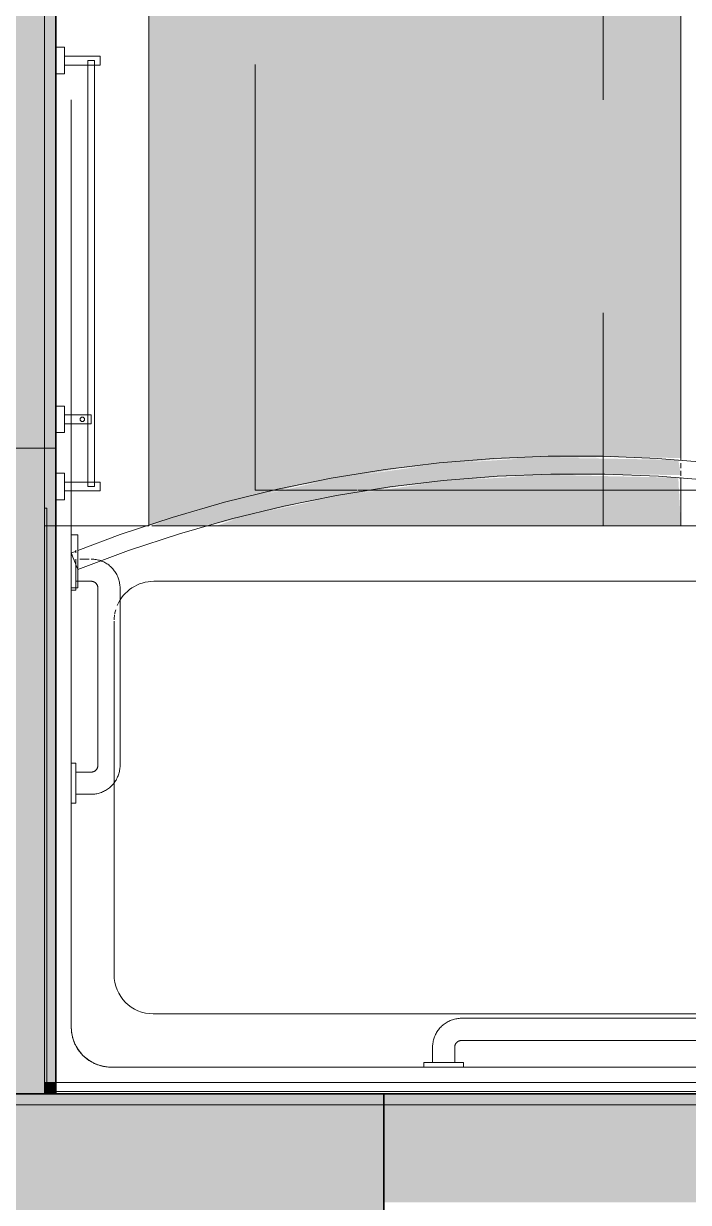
# Model space of a CAD drawing. Header units: inches. Extents: x 6 to 8416, y -388 to 6104.
# Drawn here: x 5378.6 to 5416.1, y 919.6 to 986 of the extents above; entities that cross this region are included whole.
import ezdxf

# ---------------------------------------------------------------- set-up
doc = ezdxf.new("R2010")
doc.units = ezdxf.units.IN
doc.header["$MEASUREMENT"] = 0
doc.linetypes.add('Dash 1_16_', pattern=[48, 24, -24])
doc.linetypes.add('Hidden 1_16_', pattern=[36, 24, -12])
for name, color, linetype, lineweight in [('A-GENM', 13, 'Continuous', 18), ('A-ROOM', 32, 'Continuous', 13), ('A-WALL', 113, 'Continuous', 25), ('A-WALL-PATT', 111, 'Continuous', 35), ('I-WALL', 2, 'Continuous', 25), ('P-SANR-FIXT', 6, 'Continuous', 18), ('Q-SPCQ', 91, 'Continuous', 18)]:
    doc.layers.add(name, color=color, linetype=linetype, lineweight=lineweight)

# ---------------------------------------------------------------- blocks, each defined once
blk = doc.blocks.new('GM BA Shower-Unit-Tub-Prefab-ICC ADA-AM - ICC Type B_ Option A Forward_ 60_W x 32_D-2223642-LEVEL 3 - PLAN Copy 1 Copy 1')
at = {"layer": 'A-GENM'}
blk.add_line((59.375, -32), (60, -32), dxfattribs=at)
blk = doc.blocks.new('PL BA Toilet-Unit-Two Piece-ICC ADA-AM - ICC Type B_ Side Approach_ Swing Up Bar-V221-LEVEL 3 - PLAN Copy 1 Copy 1')
at = {"layer": 'A-GENM', "linetype": 'Hidden 1_16_', "lineweight": 9}
for p, q in [((0, 56), (48, 56)), ((0, 56), (0, 54.974)), ((0, 54.923), (0, 50.263)), ((0, 50.204), (0, 49.672)), ((0, 49.672), (0, 26.078))]:
    blk.add_line(p, q, dxfattribs=at)
blk = doc.blocks.new('SE BA Towel Bar-AM - 2_-0_ W x 2 1_2_ D_ 48_ AFF-V223-LEVEL 3 - PLAN Copy 1 Copy 1')
at = {"layer": 'Q-SPCQ'}
for p, q in [((-12.75, 0), (-12.53, 0)), ((-12.75, 0), (-12, 0)), ((-12.53, 0), (-12, 0)), ((-12, 0), (-11.573, 0)), ((-12, 0), (-11.25, 0)), ((-11.47, 0), (-11.25, 0)), ((11.25, 0), (11.47, 0)), ((11.25, 0), (12, 0)), ((11.47, 0), (12, 0)), ((12, 0), (12.53, 0)), ((12, 0), (12.75, 0)), ((12.53, 0), (12.75, 0)), ((-12.75, 0), (-12.75, -0.5)), ((-12.75, -0.5), (-12, -0.5)), ((-12.25, -0.5), (-12.25, -2.5)), ((-12.25, -0.5), (-12, -0.5)), ((-12.236, -0.5), (-12, -0.5)), ((-12.217, -0.5), (-12, -0.5)), ((-12, -0.5), (-11.783, -0.5)), ((-12, -0.5), (-11.75, -0.5)), ((-12, -0.5), (-11.764, -0.5)), ((-12, -0.5), (-11.25, -0.5)), ((-11.75, -2.5), (-11.75, -0.5)), ((-11.25, -0.5), (-11.25, 0)), ((11.25, 0), (11.25, -0.5)), ((11.25, -0.5), (12, -0.5)), ((11.75, -0.5), (11.75, -2.5)), ((11.75, -0.5), (12, -0.5)), ((11.764, -0.5), (12, -0.5)), ((11.783, -0.5), (12, -0.5)), ((12, -0.5), (12.217, -0.5)), ((12, -0.5), (12.25, -0.5)), ((12, -0.5), (12.236, -0.5)), ((12, -0.5), (12.75, -0.5)), ((12.25, -2.5), (12.25, -0.5)), ((12.75, -0.5), (12.75, 0)), ((-12, -1.813), (-12, -1.838)), ((-12, -1.813), (-12, -1.819)), ((-8.433, -1.813), (-12, -1.813)), ((-12, -1.819), (-12, -1.838)), ((-12, -1.838), (-12, -1.951)), ((-12, -1.838), (-12, -1.867)), ((-12, -1.867), (-12, -1.906)), ((-12, -1.906), (-12, -1.951)), ((-12, -1.951), (-12, -2.133)), ((-12, -1.951), (-12, -2)), ((-8.243, -1.813), (-8.433, -1.813)), ((-8.027, -1.813), (-8.216, -1.813)), ((12, -1.813), (-8.027, -1.813)), ((12, -1.819), (12, -1.813)), ((12, -1.819), (12, -1.813)), ((12, -1.838), (12, -1.819)), ((12, -1.867), (12, -1.819)), ((12, -1.867), (12, -1.838)), ((12, -1.906), (12, -1.867)), ((12, -1.906), (12, -1.867)), ((12, -1.951), (12, -1.906)), ((12, -2.133), (12, -1.906)), ((12, -2), (12, -1.951)), ((-12, -2.5), (-12.25, -2.5)), ((-12, -2.5), (-12.217, -2.5)), ((-12, -2), (-12, -2.049)), ((-12, -2.049), (-12, -2.094)), ((-12, -2.094), (-12, -2.133)), ((-12, -2.133), (-12, -2.188)), ((-12, -2.133), (-12, -2.162)), ((-12, -2.162), (-12, -2.181)), ((-12, -2.181), (-12, -2.188)), ((-12, -2.188), (12, -2.188)), ((-11.783, -2.5), (-12, -2.5)), ((-11.75, -2.5), (-12, -2.5)), ((12, -2.5), (11.75, -2.5)), ((12, -2.5), (11.783, -2.5)), ((12, -2.049), (12, -2)), ((12, -2.094), (12, -2.049)), ((12, -2.133), (12, -2.094)), ((12, -2.162), (12, -2.133)), ((12, -2.188), (12, -2.133)), ((12, -2.181), (12, -2.162)), ((12, -2.188), (12, -2.181)), ((12.217, -2.5), (12, -2.5)), ((12.25, -2.5), (12, -2.5))]:
    blk.add_line(p, q, dxfattribs=at)
blk = doc.blocks.new('z Nested-Shower Surround-Tub-Prefab - Variable-V225-LEVEL 3 - PLAN Copy 1 Copy 1')
at = {"layer": 'A-GENM'}
for p, q in [((60, 0), (0, 0)), ((0.626, 0), (51.497, 0)), ((51.497, 0), (59.375, 0)), ((59.375, 0), (60, 0)), ((60, -0.625), (60, 0)), ((60, 0), (60, -0.625)), ((60, -32), (60, -0.625)), ((60, -0.625), (60, -32)), ((56.25, -1.5), (3.75, -1.5)), ((3.75, -1.5), (56.25, -1.5)), ((56.25, -1.5), (3.75, -1.5)), ((58.5, -29.25), (58.5, -3.75)), ((58.5, -3.75), (58.5, -29.25)), ((58.5, -29.25), (58.5, -3.75)), ((53.877, -4.5), (6.371, -4.5)), ((56.089, -6.712), (56.089, -18.5)), ((56.089, -18.5), (56.089, -26.623)), ((53.839, -28.873), (6.409, -28.873)), ((58.5, -30.75), (58.5, -29.25)), ((58.5, -29.25), (58.5, -30.75)), ((58.5, -30.75), (58.5, -29.25)), ((58.5, -32), (58.5, -30.75)), ((58.5, -30.75), (58.5, -32)), ((58.5, -32), (58.5, -30.75)), ((9.275, -32), (24.125, -32)), ((24.125, -32), (50.725, -32)), ((50.725, -32), (51.148, -32)), ((51.2, -32), (53.966, -32)), ((54.125, -32), (58.5, -32)), ((58.5, -32), (60, -32)), ((59.375, -32), (58.5, -32)), ((59.875, -32), (59.375, -32))]:
    blk.add_line(p, q, dxfattribs=at)
at = {"layer": 'A-GENM', "lineweight": 9}
for p, q in [((60, 0), (0, 0)), ((0.125, -0.125), (59.875, -0.125)), ((0.626, 0), (51.497, 0)), ((59.375, -0.125), (0.626, -0.125)), ((51.497, 0), (59.375, 0)), ((59.375, 0), (60, 0)), ((59.688, -0.125), (59.375, -0.125)), ((59.875, -0.125), (59.875, -0.625)), ((59.875, -0.625), (59.875, -0.313)), ((59.875, -0.625), (59.875, -33)), ((59.875, -32), (59.875, -0.625)), ((60, -0.625), (60, 0)), ((60, 0), (60, -0.625)), ((60, -33), (60, -0.625)), ((60, -0.625), (60, -32)), ((59.875, -33), (59.875, -32)), ((60, -32), (60, -33)), ((59.875, -33), (60, -33)), ((60, -33), (59.875, -33))]:
    blk.add_line(p, q, dxfattribs=at)
at = {"layer": 'A-GENM'}
for centre, radius, start, end in [((56.25, -3.75), 2.25, 75, 90), ((56.25, -3.75), 2.25, 0, 90), ((56.25, -3.75), 2.25, 75, 90), ((56.25, -3.75), 2.25, 69.97132, 75), ((56.25, -3.75), 2.25, 69.97132, 75), ((56.25, -3.75), 2.25, 65.02868, 69.97132), ((56.25, -3.75), 2.25, 65.02868, 69.97132), ((56.25, -3.75), 2.25, 60, 65.02868), ((56.25, -3.75), 2.25, 60, 65.02868), ((56.25, -3.75), 2.25, 45, 60), ((56.25, -3.75), 2.25, 45, 60), ((56.25, -3.75), 2.25, 30, 45), ((56.25, -3.75), 2.25, 30, 45), ((56.25, -3.75), 2.25, 24.97132, 30), ((56.25, -3.75), 2.25, 24.97132, 30), ((56.25, -3.75), 2.25, 20.02868, 24.97132), ((56.25, -3.75), 2.25, 20.02868, 24.97132), ((56.25, -3.75), 2.25, 15, 20.02868), ((56.25, -3.75), 2.25, 15, 20.02868), ((56.25, -3.75), 2.25, 0, 15), ((56.25, -3.75), 2.25, 0, 15), ((53.877, -6.712), 2.212, 0, 90), ((53.839, -26.623), 2.25, 343.42574, 349.3325), ((53.839, -26.623), 2.25, 350.70084, 358.17134), ((53.839, -26.623), 2.25, 270, 336.98712)]:
    blk.add_arc(centre, radius, start, end, dxfattribs=at)
blk = doc.blocks.new('z Nested-Shower Grab Bars - Variable-V226-LEVEL 3 - PLAN Copy 1 Copy 1')
at = {"layer": 'A-GENM', "linetype": 'Dash 1_16_', "lineweight": 9}
for p, q in [((34.875, 0), (34.875, -0.25)), ((34.913, 0), (34.875, 0)), ((34.913, 0), (34.875, 0)), ((34.875, 0), (34.875, -0.25)), ((34.913, 0), (34.875, 0)), ((34.913, 0), (34.875, 0)), ((34.875, -0.25), (35.687, -0.25)), ((34.875, -0.25), (35.687, -0.25)), ((34.875, -0.25), (35.687, -0.25)), ((34.875, -0.25), (37.125, -0.25)), ((35.026, 0), (34.913, 0)), ((35.026, 0), (34.913, 0)), ((35.026, 0), (34.913, 0)), ((35.026, 0), (34.913, 0)), ((35.205, 0), (35.026, 0)), ((35.205, 0), (35.026, 0)), ((35.205, 0), (35.026, 0)), ((35.205, 0), (35.026, 0)), ((35.438, 0), (35.205, 0)), ((35.438, 0), (35.205, 0)), ((35.438, 0), (35.205, 0)), ((35.438, 0), (35.205, 0)), ((35.375, -0.25), (35.375, -1.125)), ((35.688, -0.25), (35.375, -0.25)), ((35.688, -0.25), (35.375, -0.25)), ((35.375, -0.25), (35.375, -1.125)), ((35.688, -0.25), (35.375, -0.25)), ((36.625, -0.25), (35.375, -0.25)), ((35.709, 0), (35.438, 0)), ((35.709, 0), (35.438, 0)), ((35.709, 0), (35.438, 0)), ((35.709, 0), (35.438, 0)), ((36.162, -0.25), (35.688, -0.25)), ((35.838, -0.25), (35.688, -0.25)), ((35.838, -0.25), (35.688, -0.25)), ((36, 0), (35.709, 0)), ((36, 0), (35.709, 0)), ((36, 0), (35.709, 0)), ((36, 0), (35.709, 0)), ((36, -0.25), (35.838, -0.25)), ((36, -0.25), (35.838, -0.25)), ((36.291, 0), (36, 0)), ((36.291, 0), (36, 0)), ((36.291, 0), (36, 0)), ((36.291, 0), (36, 0)), ((36.162, -0.25), (36, -0.25)), ((36.162, -0.25), (36, -0.25)), ((36.313, -0.25), (36.162, -0.25)), ((36.313, -0.25), (36.162, -0.25)), ((36.313, -0.25), (36.162, -0.25)), ((36.563, 0), (36.291, 0)), ((36.563, 0), (36.291, 0)), ((36.563, 0), (36.291, 0)), ((36.563, 0), (36.291, 0)), ((36.313, -0.25), (37.125, -0.25)), ((36.313, -0.25), (37.125, -0.25)), ((36.625, -0.25), (36.313, -0.25)), ((36.625, -0.25), (36.313, -0.25)), ((36.313, -0.25), (37.125, -0.25)), ((36.625, -0.25), (36.313, -0.25)), ((36.795, 0), (36.563, 0)), ((36.795, 0), (36.563, 0)), ((36.795, 0), (36.563, 0)), ((36.795, 0), (36.563, 0)), ((36.625, -1.125), (36.625, -0.25)), ((36.625, -1.125), (36.625, -0.25)), ((36.974, 0), (36.795, 0)), ((36.974, 0), (36.795, 0)), ((36.974, 0), (36.795, 0)), ((36.974, 0), (36.795, 0)), ((37.087, 0), (36.974, 0)), ((37.087, 0), (36.974, 0)), ((37.087, 0), (36.974, 0)), ((37.087, 0), (36.974, 0)), ((37.125, 0), (37.087, 0)), ((37.125, 0), (37.087, 0)), ((37.125, 0), (37.087, 0)), ((37.125, 0), (37.087, 0)), ((37.125, -0.25), (37.125, 0)), ((37.125, -0.25), (37.125, 0)), ((35, -1.5), (13, -1.5)), ((35, -1.5), (13, -1.5)), ((13, -2.75), (35, -2.75)), ((13, -2.75), (35, -2.75)), ((57, -14.875), (56.75, -14.875)), ((56.75, -14.875), (56.75, -17.125)), ((56.75, -14.875), (56.75, -15.687)), ((57, -14.913), (57, -14.875)), ((57, -14.913), (57, -14.875)), ((57, -15.026), (57, -14.913)), ((57, -15.026), (57, -14.913)), ((57, -15.205), (57, -15.026)), ((57, -15.205), (57, -15.026)), ((57, -15.438), (57, -15.205)), ((57, -15.438), (57, -15.205)), ((56.75, -15.375), (55.875, -15.375)), ((56.75, -16.625), (56.75, -15.375)), ((56.75, -15.688), (56.75, -15.375)), ((56.75, -15.838), (56.75, -15.688)), ((56.75, -16), (56.75, -15.838)), ((57, -15.709), (57, -15.438)), ((57, -15.709), (57, -15.438)), ((57, -16), (57, -15.709)), ((57, -16), (57, -15.709)), ((56.75, -16.162), (56.75, -16)), ((56.75, -16.313), (56.75, -16.162)), ((56.75, -16.313), (56.75, -17.125)), ((56.75, -16.625), (56.75, -16.313)), ((57, -16.291), (57, -16)), ((57, -16.291), (57, -16)), ((57, -16.563), (57, -16.291)), ((57, -16.563), (57, -16.291)), ((57, -16.795), (57, -16.563)), ((57, -16.795), (57, -16.563)), ((54.25, -17), (54.25, -27)), ((55.5, -27), (55.5, -17)), ((55.875, -16.625), (56.75, -16.625)), ((56.75, -17.125), (57, -17.125)), ((57, -16.974), (57, -16.795)), ((57, -16.974), (57, -16.795)), ((57, -17.087), (57, -16.974)), ((57, -17.087), (57, -16.974)), ((57, -17.125), (57, -17.087)), ((57, -17.125), (57, -17.087)), ((57, -26.875), (56.75, -26.875)), ((56.75, -26.875), (56.75, -27.709)), ((56.75, -26.875), (56.75, -27.687)), ((57, -26.913), (57, -26.875)), ((57, -26.913), (57, -26.875)), ((57, -27.026), (57, -26.913)), ((57, -27.026), (57, -26.913)), ((57, -27.205), (57, -27.026)), ((57, -27.205), (57, -27.026)), ((57, -27.438), (57, -27.205)), ((57, -27.438), (57, -27.205)), ((56.75, -27.375), (55.875, -27.375)), ((56.75, -27.688), (56.75, -27.375)), ((56.75, -27.688), (56.75, -27.375)), ((56.75, -27.838), (56.75, -27.688)), ((56.75, -27.838), (56.75, -27.688)), ((56.75, -28), (56.75, -27.838)), ((56.75, -28), (56.75, -27.838)), ((57, -27.709), (57, -27.438)), ((57, -27.709), (57, -27.438)), ((57, -28), (57, -27.749)), ((57, -28), (57, -27.749)), ((55.286, -28.515), (55.347, -28.537)), ((55.347, -28.537), (55.409, -28.557)), ((55.409, -28.557), (55.472, -28.574)), ((56.75, -28.162), (56.75, -28)), ((56.75, -28.162), (56.75, -28)), ((56.75, -28.313), (56.75, -28.162)), ((56.75, -28.313), (56.75, -28.162)), ((56.75, -28.442), (56.75, -28.313)), ((56.75, -28.541), (56.75, -28.313)), ((56.75, -28.541), (56.75, -28.442)), ((56.75, -28.604), (56.75, -28.541)), ((56.75, -28.604), (56.75, -28.541)), ((57, -28.291), (57, -28.113)), ((57, -28.291), (57, -28.113)), ((57, -28.503), (57, -28.291)), ((57, -28.503), (57, -28.291)), ((57, -28.795), (57, -28.563)), ((57, -28.795), (57, -28.563)), ((55.472, -28.574), (55.535, -28.589)), ((55.535, -28.589), (55.599, -28.601)), ((55.599, -28.601), (55.663, -28.611)), ((55.663, -28.611), (55.728, -28.618)), ((55.728, -28.618), (55.792, -28.623)), ((55.792, -28.623), (55.857, -28.625)), ((55.857, -28.625), (55.875, -28.625)), ((55.998, -28.625), (56.516, -28.625)), ((56.75, -28.625), (56.75, -28.604)), ((56.75, -28.625), (56.75, -28.604)), ((56.75, -28.974), (56.75, -29.087)), ((56.75, -28.974), (56.75, -29.087)), ((56.75, -29.087), (56.75, -29.125)), ((56.75, -29.087), (56.75, -29.125)), ((57, -29.125), (57, -28.974)), ((57, -29.087), (57, -28.974)), ((57, -29.125), (57, -29.087))]:
    blk.add_line(p, q, dxfattribs=at)
at = {"layer": 'A-GENM', "linetype": 'Dash 1_16_', "lineweight": 9, "flags": 128}
for points in [[(35.375, -1.125), (35.375, -1.14), (35.374, -1.155), (35.372, -1.17), (35.37, -1.185), (35.368, -1.2), (35.364, -1.214), (35.36, -1.229), (35.356, -1.243), (35.351, -1.257), (35.345, -1.271), (35.339, -1.285), (35.333, -1.298), (35.325, -1.311), (35.318, -1.324), (35.31, -1.337), (35.301, -1.349), (35.292, -1.361), (35.282, -1.372), (35.272, -1.383), (35.261, -1.394), (35.25, -1.404), (35.239, -1.414), (35.227, -1.423), (35.215, -1.432), (35.203, -1.441), (35.19, -1.448), (35.177, -1.456), (35.163, -1.463), (35.15, -1.469), (35.136, -1.475), (35.122, -1.48), (35.108, -1.484), (35.093, -1.488), (35.078, -1.492), (35.064, -1.495), (35.049, -1.497), (35.034, -1.498), (35.019, -1.5), (35.004, -1.5), (35, -1.5)], [(35, -2.75), (35.065, -2.749), (35.13, -2.745), (35.195, -2.738), (35.259, -2.729), (35.323, -2.718), (35.386, -2.703), (35.449, -2.687), (35.511, -2.668), (35.572, -2.646), (35.633, -2.622), (35.692, -2.595), (35.75, -2.566), (35.807, -2.535), (35.863, -2.502), (35.918, -2.466), (35.97, -2.428), (36.022, -2.389), (36.072, -2.347), (36.119, -2.303), (36.166, -2.257), (36.21, -2.21), (36.252, -2.16), (36.293, -2.109), (36.331, -2.057), (36.367, -2.003), (36.401, -1.948), (36.433, -1.891), (36.463, -1.833), (36.49, -1.774), (36.515, -1.714), (36.537, -1.653), (36.557, -1.591), (36.574, -1.528), (36.589, -1.465), (36.601, -1.401), (36.611, -1.337), (36.618, -1.272), (36.623, -1.208), (36.625, -1.143), (36.625, -1.125)], [(35.375, -1.125), (35.375, -1.14), (35.374, -1.155), (35.372, -1.17), (35.37, -1.185), (35.368, -1.2), (35.364, -1.214), (35.36, -1.229), (35.356, -1.243), (35.351, -1.257), (35.345, -1.271), (35.339, -1.285), (35.333, -1.298), (35.325, -1.311), (35.318, -1.324), (35.31, -1.337), (35.301, -1.349), (35.292, -1.361), (35.282, -1.372), (35.272, -1.383), (35.261, -1.394), (35.25, -1.404), (35.239, -1.414), (35.227, -1.423), (35.215, -1.432), (35.203, -1.441), (35.19, -1.448), (35.177, -1.456), (35.163, -1.463), (35.15, -1.469), (35.136, -1.475), (35.122, -1.48), (35.108, -1.484), (35.093, -1.488), (35.078, -1.492), (35.064, -1.495), (35.049, -1.497), (35.034, -1.498), (35.019, -1.5), (35.004, -1.5), (35, -1.5)], [(35, -2.75), (35.065, -2.749), (35.13, -2.745), (35.195, -2.738), (35.259, -2.729), (35.323, -2.718), (35.386, -2.703), (35.449, -2.687), (35.511, -2.668), (35.572, -2.646), (35.633, -2.622), (35.692, -2.595), (35.75, -2.566), (35.807, -2.535), (35.863, -2.502), (35.918, -2.466), (35.97, -2.428), (36.022, -2.389), (36.072, -2.347), (36.119, -2.303), (36.166, -2.257), (36.21, -2.21), (36.252, -2.16), (36.293, -2.109), (36.331, -2.057), (36.367, -2.003), (36.401, -1.948), (36.433, -1.891), (36.463, -1.833), (36.49, -1.774), (36.515, -1.714), (36.537, -1.653), (36.557, -1.591), (36.574, -1.528), (36.589, -1.465), (36.601, -1.401), (36.611, -1.337), (36.618, -1.272), (36.623, -1.208), (36.625, -1.143), (36.625, -1.125)], [(55.875, -15.375), (55.81, -15.376), (55.745, -15.38), (55.68, -15.387), (55.616, -15.396), (55.552, -15.407), (55.489, -15.422), (55.426, -15.438), (55.364, -15.457), (55.303, -15.479), (55.242, -15.503), (55.183, -15.53), (55.125, -15.559), (55.068, -15.59), (55.012, -15.623), (54.957, -15.659), (54.905, -15.697), (54.853, -15.736), (54.803, -15.778), (54.756, -15.822), (54.709, -15.868), (54.665, -15.915), (54.623, -15.965), (54.582, -16.016), (54.544, -16.068), (54.508, -16.122), (54.474, -16.177), (54.442, -16.234), (54.412, -16.292), (54.385, -16.351), (54.36, -16.411), (54.338, -16.472), (54.318, -16.534), (54.301, -16.597), (54.286, -16.66), (54.274, -16.724), (54.264, -16.788), (54.257, -16.853), (54.252, -16.917), (54.25, -16.982), (54.25, -17)], [(55.5, -17), (55.5, -16.985), (55.501, -16.97), (55.503, -16.955), (55.505, -16.94), (55.507, -16.925), (55.511, -16.911), (55.515, -16.896), (55.519, -16.882), (55.524, -16.868), (55.53, -16.854), (55.536, -16.84), (55.542, -16.827), (55.55, -16.814), (55.557, -16.801), (55.565, -16.788), (55.574, -16.776), (55.583, -16.764), (55.593, -16.753), (55.603, -16.742), (55.614, -16.731), (55.625, -16.721), (55.636, -16.711), (55.648, -16.702), (55.66, -16.693), (55.672, -16.684), (55.685, -16.677), (55.698, -16.669), (55.712, -16.662), (55.725, -16.656), (55.739, -16.65), (55.753, -16.645), (55.767, -16.641), (55.782, -16.637), (55.797, -16.633), (55.811, -16.63), (55.826, -16.628), (55.841, -16.627), (55.856, -16.625), (55.871, -16.625), (55.875, -16.625)], [(54.25, -27), (54.251, -27.065), (54.255, -27.13), (54.262, -27.195), (54.271, -27.259), (54.282, -27.323), (54.297, -27.386), (54.313, -27.449), (54.332, -27.511), (54.354, -27.572), (54.378, -27.633), (54.405, -27.692), (54.434, -27.75), (54.465, -27.807), (54.498, -27.863), (54.534, -27.918), (54.572, -27.97), (54.611, -28.022), (54.653, -28.072), (54.697, -28.119), (54.743, -28.166), (54.79, -28.21), (54.84, -28.252), (54.891, -28.293), (54.943, -28.331), (54.997, -28.367), (55.052, -28.401), (55.109, -28.433), (55.167, -28.463), (55.226, -28.49), (55.286, -28.515)], [(55.875, -27.375), (55.86, -27.375), (55.845, -27.374), (55.83, -27.372), (55.815, -27.37), (55.8, -27.368), (55.786, -27.364), (55.771, -27.36), (55.757, -27.356), (55.743, -27.351), (55.729, -27.345), (55.715, -27.339), (55.702, -27.333), (55.689, -27.325), (55.676, -27.318), (55.663, -27.31), (55.651, -27.301), (55.639, -27.292), (55.628, -27.282), (55.617, -27.272), (55.606, -27.261), (55.596, -27.25), (55.586, -27.239), (55.577, -27.227), (55.568, -27.215), (55.559, -27.203), (55.552, -27.19), (55.544, -27.177), (55.537, -27.163), (55.531, -27.15), (55.525, -27.136), (55.52, -27.122), (55.516, -27.108), (55.512, -27.093), (55.508, -27.078), (55.505, -27.064), (55.503, -27.049), (55.502, -27.034), (55.5, -27.019), (55.5, -27.004), (55.5, -27)]]:
    blk.add_lwpolyline(points, dxfattribs=at)
blk = doc.blocks.new('z Nested-Clearance-Shower-AM - Tub_Shower - ICC Type B - Option A_ Forward-V227-LEVEL 3 - PLAN Copy 1 Copy 1')
at = {"layer": 'A-GENM', "linetype": 'Hidden 1_16_', "lineweight": 9}
for p, q in [((0, -48), (0, 0)), ((0, 0), (30, 0)), ((30, 0), (30, -48)), ((15, -37.75), (11.25, -41.5)), ((14.437, -38.313), (15, -37.75)), ((18.75, -41.5), (15, -37.75)), ((15, -37.75), (18.75, -41.5)), ((11.25, -41.5), (14.437, -38.313)), ((11.25, -41.5), (12.664, -42.914)), ((12.352, -42.602), (11.25, -41.5)), ((12.664, -42.914), (14, -41.578)), ((14, -41.578), (13.293, -42.285)), ((14, -41.578), (14, -47)), ((14, -47), (14, -41.578)), ((16, -47), (16, -41.578)), ((16, -41.578), (17.336, -42.914)), ((17.023, -42.602), (16, -41.578)), ((16, -41.578), (16, -42.605)), ((17.336, -42.914), (18.75, -41.5)), ((18.75, -41.5), (17.336, -42.914)), ((12.664, -42.914), (12.355, -42.605)), ((12.973, -42.605), (12.664, -42.914)), ((16, -42.703), (16, -47)), ((17.336, -42.914), (17.027, -42.605)), ((14, -47), (16, -47)), ((15.033, -47), (14, -47)), ((16, -47), (15.125, -47)), ((30, -48), (0, -48))]:
    blk.add_line(p, q, dxfattribs=at)
blk = doc.blocks.new('SE BA Shower Curtain Rod-AM - 1_ Dia__ 76_ AFF-V228-LEVEL 3 - PLAN Copy 1 Copy 1')
at = {"layer": 'Q-SPCQ'}
for p, q in [((57, 1.5), (56.625, 1.5)), ((56.625, 1.5), (56.625, -1.5)), ((56.625, 1.5), (56.625, 0.75)), ((57, 0.75), (57, 1.5)), ((57, -1.5), (57, 1.5)), ((56.625, 0.75), (56.625, 0.391)), ((57, 0.388), (57, 0.75)), ((56.634, 0.449), (56.627, 0.464)), ((56.634, 0.449), (56.627, 0.464)), ((56.652, 0.402), (56.634, 0.449)), ((56.652, 0.402), (56.634, 0.449)), ((56.682, 0.328), (56.652, 0.402)), ((56.72, 0.232), (56.652, 0.402)), ((56.72, 0.232), (56.682, 0.328)), ((56.765, 0.12), (56.72, 0.232)), ((56.765, 0.12), (56.72, 0.232)), ((56.905, -0.232), (56.765, 0.12)), ((56.812, 0), (56.765, 0.12)), ((57, 0), (57, 0.388)), ((57, -0.388), (57, 0)), ((56.786, -0.544), (56.998, -0.464)), ((56.86, -0.12), (56.812, 0)), ((56.905, -0.232), (56.86, -0.12)), ((56.943, -0.328), (56.905, -0.232)), ((56.973, -0.402), (56.905, -0.232)), ((56.973, -0.402), (56.943, -0.328)), ((56.991, -0.449), (56.973, -0.402)), ((56.991, -0.449), (56.973, -0.402)), ((56.998, -0.464), (56.991, -0.449)), ((56.998, -0.464), (56.991, -0.449)), ((57, -0.75), (57, -0.388)), ((56.625, -0.75), (56.625, -1.5)), ((57, -1.5), (57, -0.75)), ((56.625, -1.5), (57, -1.5))]:
    blk.add_line(p, q, dxfattribs=at)
at = {"layer": 'Q-SPCQ', "flags": 128}
for points in [[(56.625, 0.464), (53.782, -0.604), (50.896, -1.558), (47.974, -2.395), (45.022, -3.115), (42.042, -3.716), (39.041, -4.198), (36.024, -4.56), (32.994, -4.8), (29.957, -4.919), (26.917, -4.916), (23.881, -4.792), (20.851, -4.547), (17.834, -4.181), (14.834, -3.694), (11.856, -3.088), (8.904, -2.363), (5.984, -1.52), (3.099, -0.562), (0.375, 0.464)], [(0.375, -0.604), (2.885, -1.547), (5.809, -2.513), (8.769, -3.362), (11.761, -4.091), (14.779, -4.7), (17.82, -5.189), (20.877, -5.555), (23.947, -5.798), (27.024, -5.919), (30.103, -5.916), (33.18, -5.791), (36.25, -5.542), (39.306, -5.171), (42.346, -4.678), (45.364, -4.063), (48.354, -3.329), (51.313, -2.475), (54.235, -1.504), (56.625, -0.605)]]:
    blk.add_lwpolyline(points, dxfattribs=at)
blk = doc.blocks.new('z Nested-Shower Extra Gyp Layer - Variable-2223652-LEVEL 3 - PLAN Copy 1 Copy 1')
at = {"layer": 'A-GENM', "lineweight": 9}
for p, q in [((60, 0), (0, 0)), ((0, 0), (60, 0)), ((60, -0.625), (0, -0.625)), ((0, -0.625), (60, -0.625)), ((60, -0.625), (60, 0)), ((60, 0), (60, -0.625))]:
    blk.add_line(p, q, dxfattribs=at)
blk = doc.blocks.new('SE BA Robe Hook-AM - Robe Hook-V230-LEVEL 3 - PLAN Copy 1 Copy 1')
at = {"layer": 'Q-SPCQ'}
for p, q in [((-0.75, 0), (0, 0)), ((0, 0), (0.75, 0)), ((-0.75, 0), (-0.75, -0.5)), ((-0.75, -0.5), (0, -0.5)), ((-0.25, -0.5), (-0.25, -2)), ((-0.25, -0.5), (0, -0.5)), ((-0.236, -0.5), (0, -0.5)), ((-0.217, -0.5), (0, -0.5)), ((0, -0.5), (0.217, -0.5)), ((0, -0.5), (0.25, -0.5)), ((0, -0.5), (0.236, -0.5)), ((0, -0.5), (0.75, -0.5)), ((0.25, -2), (0.25, -0.5)), ((0.75, -0.5), (0.75, 0)), ((0, -2), (-0.25, -2)), ((0, -2), (-0.217, -2)), ((0.217, -2), (0, -2)), ((0.25, -2), (0, -2))]:
    blk.add_line(p, q, dxfattribs=at)
for start, end in [(360, 180), (165, 180), (180, 360), (180, 195), (150, 165), (195, 210), (120, 150), (210, 225), (225, 240), (105, 120), (240, 255), (90, 105), (255, 270), (75, 90), (270, 285), (60, 75), (285, 300), (45, 60), (300, 315), (30, 45), (315, 330), (15, 30), (330, 345), (0, 15), (345, 0)]:
    blk.add_arc((0, -1.5), 0.125, start, end, dxfattribs=at)
blk = doc.blocks.new('GM Clearance-Rect-AM - 30_ x 48_  - A117 2017 Existing _ Type B _ A117 2009 _ CBC-V1415-LEVEL 3 - PLAN Copy 1 Copy 1')
at = {"layer": 'A-GENM', "linetype": 'Hidden 1_16_', "lineweight": 9, "transparency": 33554560}
h = blk.add_hatch(color=256, dxfattribs=at)
h.paths.add_polyline_path([(11.056, 0), (-15, 0), (-14.854, -2.716), (-7.45, -2.869), (-1.627, -2.516), (4.585, -1.633), (9.775, -0.496), (11.205, 0)])
h.paths.add_polyline_path([(15, 0), (14.777, -0.051), (12.674, -0.744), (6.467, -2.289), (0.82, -3.242), (-4.743, -3.767), (-10.635, -3.876), (-15, -3.822), (-15, -48), (15, -48), (15, -0.051)])
blk.add_hatch(color=256, dxfattribs=at).paths.add_polyline_path([(12.075, 0), (11.056, -0.148), (6.467, -1.272), (0.826, -2.235), (-4.811, -2.769), (-9.992, -2.9), (-15, -2.865), (-14.854, -3.716), (-6.98, -3.852), (-1.314, -3.486), (4.607, -2.646), (9.775, -1.493), (13.872, -0.418), (14.777, 0), (12.097, 0)])
at = {"layer": 'A-GENM', "linetype": 'Hidden 1_16_', "lineweight": 9}
for p, q in [((-15, -2.714), (-15, 0)), ((-15, 0), (11.6, 0)), ((11.6, 0), (-15, 0)), ((-15, 0), (-15, -2.714)), ((-15, -2.714), (-15, 0)), ((-15, 0), (11.6, 0)), ((11.6, 0), (12.023, 0)), ((12.023, 0), (11.6, 0)), ((11.6, 0), (12.023, 0)), ((12.075, 0), (14.841, 0)), ((14.841, 0), (12.075, 0)), ((12.075, 0), (14.841, 0)), ((15, 0), (15, -48)), ((15, -48), (15, 0)), ((15, 0), (15, -48)), ((-15, -3.095), (-15, -2.815)), ((-15, -2.815), (-15, -3.095)), ((-15, -3.095), (-15, -2.815)), ((-15, -3.536), (-15, -3.242)), ((-15, -3.242), (-15, -3.536)), ((-15, -3.536), (-15, -3.242)), ((-15, -48), (-15, -3.703)), ((-15, -3.703), (-15, -48)), ((-15, -48), (-15, -3.703)), ((15, -48), (-15, -48)), ((-15, -48), (15, -48)), ((15, -48), (-15, -48))]:
    blk.add_line(p, q, dxfattribs=at)

msp = doc.modelspace()

# ---------------------------------------------------------------- hatches: boundary and pattern name
at = {"layer": 'A-WALL-PATT', "lineweight": 25, "transparency": 33554560}
h = msp.add_hatch(color=10, dxfattribs=at)
h.paths.add_polyline_path([(5380.41533733, 959.68577679), (5380.41533733, 988.93577679), (5379.79033733, 988.93577679), (5379.79033733, 959.68577679)])
h.paths.add_polyline_path([(5380.41533733, 1024.93577679), (5380.41533733, 1029.56077679), (5379.79033733, 1029.56077679), (5379.79033733, 1024.93577679)])
h.paths.add_polyline_path([(5380.41533733, 1033.06077679), (5380.41533733, 1133.56077679), (5379.79033733, 1133.56077679), (5379.79033733, 1033.06077679)])
h.paths.add_polyline_path([(5380.41533733, 1137.06077679), (5380.41533733, 1170.93577679), (5379.79033733, 1170.93577679), (5379.79033733, 1137.06077679)])
h.paths.add_polyline_path([(5379.79033733, 1206.93577679), (5380.41533733, 1206.93577679), (5380.41533733, 1210.93577679), (5379.79033733, 1210.93577679)])
at = {"layer": 'A-WALL-PATT', "transparency": 33554560}
for points in [[(5380.41533733, 926.31077679), (5380.41533733, 959.68577679), (5379.79033733, 959.68577679), (5379.79033733, 926.31077679)], [(5380.41533733, 925.68577679), (5380.41533733, 926.31077679), (5379.79033733, 926.31077679), (5379.79033733, 925.68577679)]]:
    msp.add_hatch(color=10, dxfattribs=at).paths.add_polyline_path(points)
at = {"layer": 'A-WALL-PATT'}
for points in [[(5398.91708991, 925.06077679), (5398.91708991, 925.68577679), (5373.66533733, 925.68577679), (5373.66533733, 925.06077679), (5388.29303685, 925.06077679)], [(5439.79033733, 925.06077679), (5448.29033733, 925.06077679), (5448.29033733, 925.68577679), (5398.91708991, 925.68577679), (5398.91708991, 925.06077679), (5438.90678685, 925.06077679)]]:
    msp.add_hatch(color=10, dxfattribs=at).paths.add_polyline_path(points)
at = {"layer": 'I-WALL', "transparency": 33554560}
h = msp.add_hatch(color=10, dxfattribs=at)
h.paths.add_polyline_path([(5379.79033733, 960.31077679), (5379.79033733, 988.93577679), (5376.29033733, 988.93577679), (5376.29033733, 960.31077679)])
h.paths.add_polyline_path([(5379.79033733, 1024.93577679), (5379.79033733, 1170.93577679), (5376.29033733, 1170.93577679), (5376.29033733, 1024.93577679)])
h.paths.add_polyline_path([(5379.79033733, 1206.93577679), (5379.79033733, 1211.56077679), (5376.29033733, 1211.56077679), (5376.29033733, 1206.93577679)])
msp.add_hatch(color=10, dxfattribs=at).paths.add_polyline_path([(5379.79033733, 925.68577679), (5379.79033733, 960.31077679), (5374.29033733, 960.31077679), (5374.29033733, 954.18577679), (5377.29033733, 954.18577679), (5377.29033733, 945.43577679), (5374.29033733, 945.43577679), (5374.29033733, 925.68577679)])
at = {"layer": 'I-WALL'}
for points in [[(5388.29303685, 919.56077679), (5398.91708991, 919.56077679), (5398.91708991, 925.06077679), (5373.66533733, 925.06077679), (5373.66533733, 919.56077679)], [(5448.29033733, 919.56077679), (5448.79033733, 919.56077679), (5448.79033733, 925.06077679), (5398.91708991, 925.06077679), (5398.91708991, 919.56077679), (5447.66533733, 919.56077679)], [(5373.66533733, 918.56077679), (5398.91708991, 918.56077679), (5398.91708991, 919.56077679), (5373.66533733, 919.56077679)]]:
    msp.add_hatch(color=10, dxfattribs=at).paths.add_polyline_path(points)

# ---------------------------------------------------------------- linework, layer by layer
at = {"layer": 'A-ROOM', "lineweight": 9, "flags": 128}
msp.add_lwpolyline([(5163.04033733, 1375.81077679), (5163.04033733, 924.18577679), (5290.91533733, 924.18577679), (5373.66533733, 924.18577679), (5373.66533733, 962.06077679), (5380.41533733, 962.06077679), (5380.41533733, 925.68577679), (5398.85428391, 925.68577679), (5398.91708991, 925.68577679), (5447.66533733, 925.68577679), (5447.66533733, 1251.68577679), (5448.16533733, 1251.68577679), (5448.16533733, 1375.31077679), (5184.79033733, 1375.31077679), (5184.79033733, 1375.81077679), (5183.57883733, 1375.81077679)], close=True, dxfattribs=at)
at = {"layer": 'A-WALL', "lineweight": 9}
for p, q in [((5379.79033733, 925.68577679), (5379.79033733, 988.93577679)), ((5448.79033733, 925.06077679), (5373.66533733, 925.06077679))]:
    msp.add_line(p, q, dxfattribs=at)
at = {"layer": 'I-WALL', "lineweight": 35}
for p, q in [((5380.41533733, 925.68577679), (5380.41533733, 988.93577679)), ((5447.66533733, 925.68577679), (5373.66533733, 925.68577679)), ((5398.91708991, 925.68577679), (5398.91708991, 918.56077679))]:
    msp.add_line(p, q, dxfattribs=at)

# ---------------------------------------------------------------- block references
at = {"layer": 'A-GENM', "linetype": 'Hidden 1_16_', "lineweight": 9, "rotation": 180}
for name, p in [('z Nested-Clearance-Shower-AM - Tub_Shower - ICC Type B - Option A_ Forward-V227-LEVEL 3 - PLAN Copy 1 Copy 1', (5411.29033733, 957.68577679)), ('GM Clearance-Rect-AM - 30_ x 48_  - A117 2017 Existing _ Type B _ A117 2009 _ CBC-V1415-LEVEL 3 - PLAN Copy 1 Copy 1', (5400.66533733, 957.68577679))]:
    msp.add_blockref(name, p, dxfattribs=at)
at = {"layer": 'A-GENM', "lineweight": 9, "rotation": 180}
msp.add_blockref('z Nested-Shower Surround-Tub-Prefab - Variable-V225-LEVEL 3 - PLAN Copy 1 Copy 1', (5439.79033733, 925.68577679), dxfattribs=at)
at = {"layer": 'A-GENM', "rotation": 180}
for name in ['GM BA Shower-Unit-Tub-Prefab-ICC ADA-AM - ICC Type B_ Option A Forward_ 60_W x 32_D-2223642-LEVEL 3 - PLAN Copy 1 Copy 1', 'z Nested-Shower Extra Gyp Layer - Variable-2223652-LEVEL 3 - PLAN Copy 1 Copy 1']:
    msp.add_blockref(name, (5439.79033733, 925.68577679), dxfattribs=at)
at = {"layer": 'A-GENM', "linetype": 'Dash 1_16_', "lineweight": 9, "rotation": 180}
msp.add_blockref('z Nested-Shower Grab Bars - Variable-V226-LEVEL 3 - PLAN Copy 1 Copy 1', (5438.29033733, 927.18577679), dxfattribs=at)
at = {"layer": 'P-SANR-FIXT', "rotation": 90.0000000000012}
msp.add_blockref('PL BA Toilet-Unit-Two Piece-ICC ADA-AM - ICC Type B_ Side Approach_ Swing Up Bar-V221-LEVEL 3 - PLAN Copy 1 Copy 1', (5447.66533733, 959.68577679), dxfattribs=at)
at = {"layer": 'Q-SPCQ'}
for name, p, rotation in [('SE BA Towel Bar-AM - 2_-0_ W x 2 1_2_ D_ 48_ AFF-V223-LEVEL 3 - PLAN Copy 1 Copy 1', (5380.41533733, 971.90211336), 90.0000000000012), ('SE BA Robe Hook-AM - Robe Hook-V230-LEVEL 3 - PLAN Copy 1 Copy 1', (5380.41533733, 963.68577679), 90.0000000000012), ('SE BA Shower Curtain Rod-AM - 1_ Dia__ 76_ AFF-V228-LEVEL 3 - PLAN Copy 1 Copy 1', (5438.29033733, 955.68577679), 180)]:
    msp.add_blockref(name, p, dxfattribs=dict(at, rotation=rotation))

doc.saveas('drawing.dxf')
